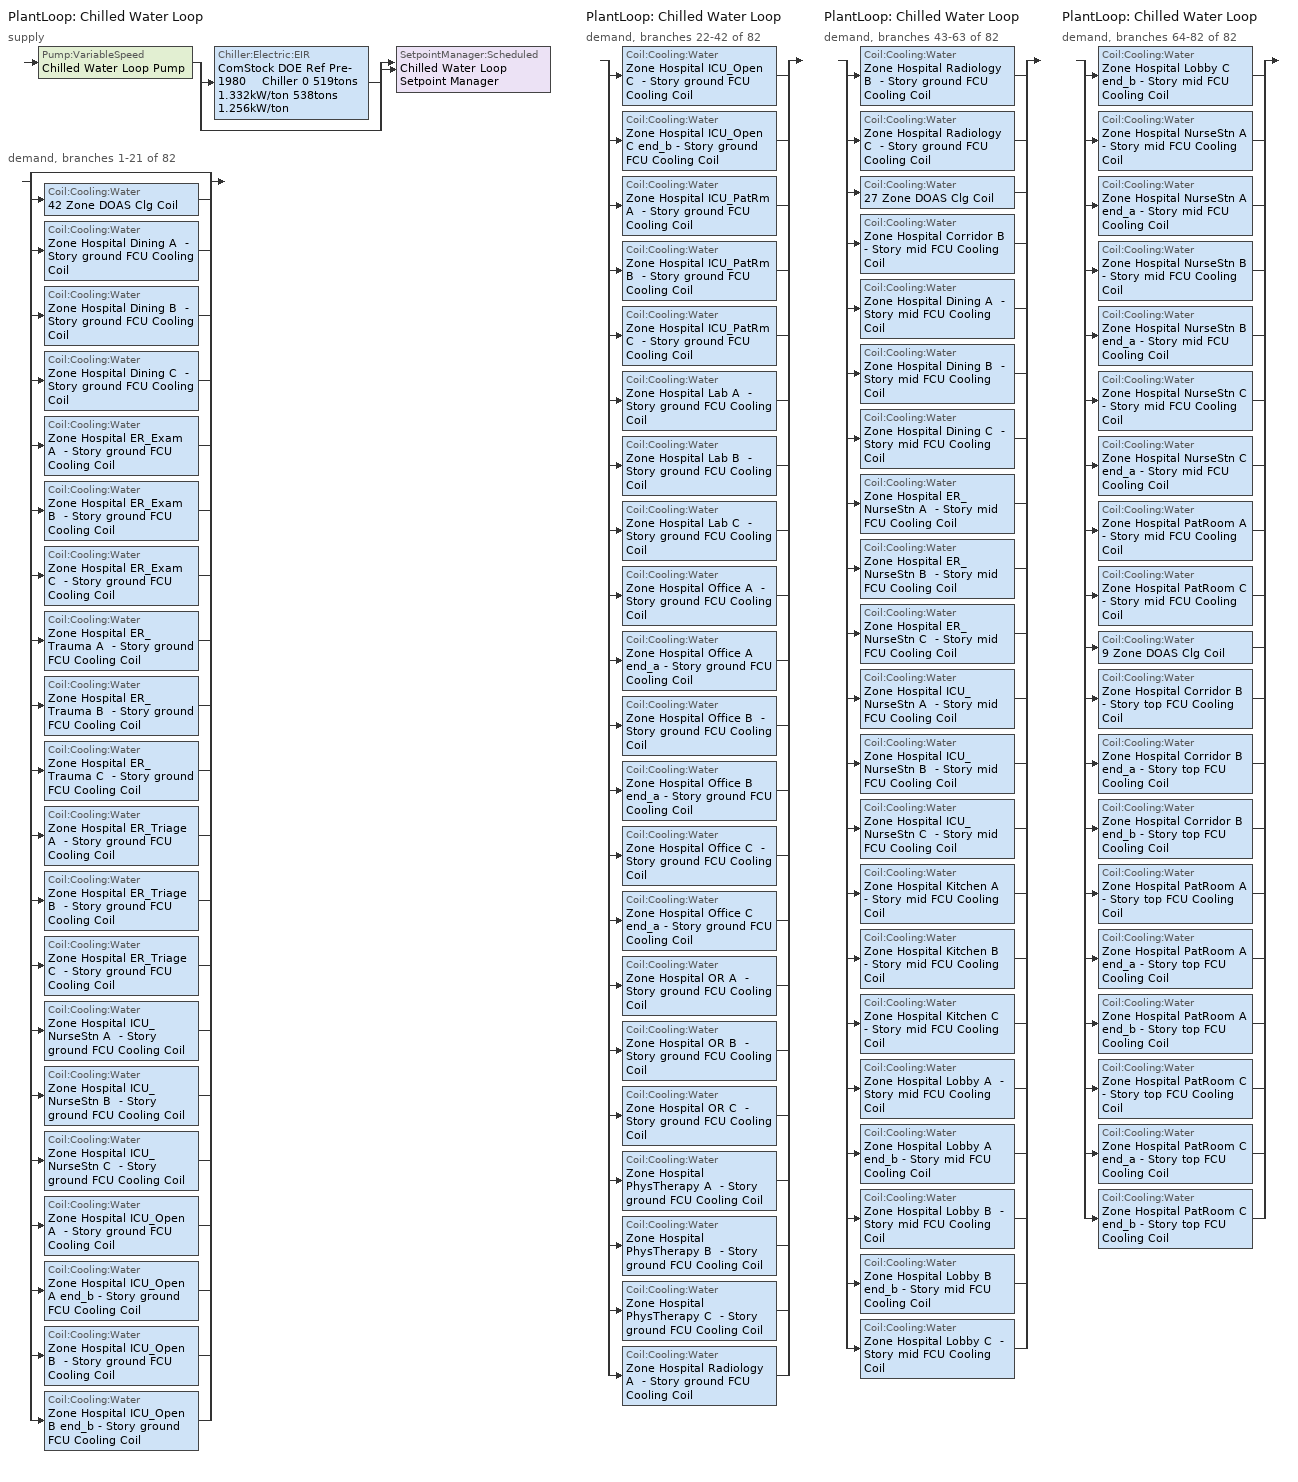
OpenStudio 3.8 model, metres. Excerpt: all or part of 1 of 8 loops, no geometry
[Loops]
PlantLoop 'Chilled Water Loop'
 supply: Pump:VariableSpeed 'Chilled Water Loop Pump' > split
  | Chiller:Electric:EIR 'ComStock DOE Ref Pre-1980    Chiller 0 519tons 1.332kW/ton 538tons 1.256kW/ton'
  | bypass
  join > SetpointManager:Scheduled 'Chilled Water Loop Setpoint Manager'
 demand, branches 1-21 of 82: split
  | bypass
  | Coil:Cooling:Water '42 Zone DOAS Clg Coil'
  | Coil:Cooling:Water 'Zone Hospital Dining A  - Story ground FCU Cooling Coil'
  | Coil:Cooling:Water 'Zone Hospital Dining B  - Story ground FCU Cooling Coil'
  | Coil:Cooling:Water 'Zone Hospital Dining C  - Story ground FCU Cooling Coil'
  | Coil:Cooling:Water 'Zone Hospital ER_Exam A  - Story ground FCU Cooling Coil'
  | Coil:Cooling:Water 'Zone Hospital ER_Exam B  - Story ground FCU Cooling Coil'
  | Coil:Cooling:Water 'Zone Hospital ER_Exam C  - Story ground FCU Cooling Coil'
  | Coil:Cooling:Water 'Zone Hospital ER_Trauma A  - Story ground FCU Cooling Coil'
  | Coil:Cooling:Water 'Zone Hospital ER_Trauma B  - Story ground FCU Cooling Coil'
  | Coil:Cooling:Water 'Zone Hospital ER_Trauma C  - Story ground FCU Cooling Coil'
  | Coil:Cooling:Water 'Zone Hospital ER_Triage A  - Story ground FCU Cooling Coil'
  | Coil:Cooling:Water 'Zone Hospital ER_Triage B  - Story ground FCU Cooling Coil'
  | Coil:Cooling:Water 'Zone Hospital ER_Triage C  - Story ground FCU Cooling Coil'
  | Coil:Cooling:Water 'Zone Hospital ICU_NurseStn A  - Story ground FCU Cooling Coil'
  | Coil:Cooling:Water 'Zone Hospital ICU_NurseStn B  - Story ground FCU Cooling Coil'
  | Coil:Cooling:Water 'Zone Hospital ICU_NurseStn C  - Story ground FCU Cooling Coil'
  | Coil:Cooling:Water 'Zone Hospital ICU_Open A  - Story ground FCU Cooling Coil'
  | Coil:Cooling:Water 'Zone Hospital ICU_Open A end_b - Story ground FCU Cooling Coil'
  | Coil:Cooling:Water 'Zone Hospital ICU_Open B  - Story ground FCU Cooling Coil'
  | Coil:Cooling:Water 'Zone Hospital ICU_Open B end_b - Story ground FCU Cooling Coil'
PlantLoop 'Chilled Water Loop'
 demand, branches 22-42 of 82: split
  | Coil:Cooling:Water 'Zone Hospital ICU_Open C  - Story ground FCU Cooling Coil'
  | Coil:Cooling:Water 'Zone Hospital ICU_Open C end_b - Story ground FCU Cooling Coil'
  | Coil:Cooling:Water 'Zone Hospital ICU_PatRm A  - Story ground FCU Cooling Coil'
  | Coil:Cooling:Water 'Zone Hospital ICU_PatRm B  - Story ground FCU Cooling Coil'
  | Coil:Cooling:Water 'Zone Hospital ICU_PatRm C  - Story ground FCU Cooling Coil'
  | Coil:Cooling:Water 'Zone Hospital Lab A  - Story ground FCU Cooling Coil'
  | Coil:Cooling:Water 'Zone Hospital Lab B  - Story ground FCU Cooling Coil'
  | Coil:Cooling:Water 'Zone Hospital Lab C  - Story ground FCU Cooling Coil'
  | Coil:Cooling:Water 'Zone Hospital Office A  - Story ground FCU Cooling Coil'
  | Coil:Cooling:Water 'Zone Hospital Office A end_a - Story ground FCU Cooling Coil'
  | Coil:Cooling:Water 'Zone Hospital Office B  - Story ground FCU Cooling Coil'
  | Coil:Cooling:Water 'Zone Hospital Office B end_a - Story ground FCU Cooling Coil'
  | Coil:Cooling:Water 'Zone Hospital Office C  - Story ground FCU Cooling Coil'
  | Coil:Cooling:Water 'Zone Hospital Office C end_a - Story ground FCU Cooling Coil'
  | Coil:Cooling:Water 'Zone Hospital OR A  - Story ground FCU Cooling Coil'
  | Coil:Cooling:Water 'Zone Hospital OR B  - Story ground FCU Cooling Coil'
  | Coil:Cooling:Water 'Zone Hospital OR C  - Story ground FCU Cooling Coil'
  | Coil:Cooling:Water 'Zone Hospital PhysTherapy A  - Story ground FCU Cooling Coil'
  | Coil:Cooling:Water 'Zone Hospital PhysTherapy B  - Story ground FCU Cooling Coil'
  | Coil:Cooling:Water 'Zone Hospital PhysTherapy C  - Story ground FCU Cooling Coil'
  | Coil:Cooling:Water 'Zone Hospital Radiology A  - Story ground FCU Cooling Coil'
PlantLoop 'Chilled Water Loop'
 demand, branches 43-63 of 82: split
  | Coil:Cooling:Water 'Zone Hospital Radiology B  - Story ground FCU Cooling Coil'
  | Coil:Cooling:Water 'Zone Hospital Radiology C  - Story ground FCU Cooling Coil'
  | Coil:Cooling:Water '27 Zone DOAS Clg Coil'
  | Coil:Cooling:Water 'Zone Hospital Corridor B  - Story mid FCU Cooling Coil'
  | Coil:Cooling:Water 'Zone Hospital Dining A  - Story mid FCU Cooling Coil'
  | Coil:Cooling:Water 'Zone Hospital Dining B  - Story mid FCU Cooling Coil'
  | Coil:Cooling:Water 'Zone Hospital Dining C  - Story mid FCU Cooling Coil'
  | Coil:Cooling:Water 'Zone Hospital ER_NurseStn A  - Story mid FCU Cooling Coil'
  | Coil:Cooling:Water 'Zone Hospital ER_NurseStn B  - Story mid FCU Cooling Coil'
  | Coil:Cooling:Water 'Zone Hospital ER_NurseStn C  - Story mid FCU Cooling Coil'
  | Coil:Cooling:Water 'Zone Hospital ICU_NurseStn A  - Story mid FCU Cooling Coil'
  | Coil:Cooling:Water 'Zone Hospital ICU_NurseStn B  - Story mid FCU Cooling Coil'
  | Coil:Cooling:Water 'Zone Hospital ICU_NurseStn C  - Story mid FCU Cooling Coil'
  | Coil:Cooling:Water 'Zone Hospital Kitchen A  - Story mid FCU Cooling Coil'
  | Coil:Cooling:Water 'Zone Hospital Kitchen B  - Story mid FCU Cooling Coil'
  | Coil:Cooling:Water 'Zone Hospital Kitchen C  - Story mid FCU Cooling Coil'
  | Coil:Cooling:Water 'Zone Hospital Lobby A  - Story mid FCU Cooling Coil'
  | Coil:Cooling:Water 'Zone Hospital Lobby A end_b - Story mid FCU Cooling Coil'
  | Coil:Cooling:Water 'Zone Hospital Lobby B  - Story mid FCU Cooling Coil'
  | Coil:Cooling:Water 'Zone Hospital Lobby B end_b - Story mid FCU Cooling Coil'
  | Coil:Cooling:Water 'Zone Hospital Lobby C  - Story mid FCU Cooling Coil'
PlantLoop 'Chilled Water Loop'
 demand, branches 64-82 of 82: split
  | Coil:Cooling:Water 'Zone Hospital Lobby C end_b - Story mid FCU Cooling Coil'
  | Coil:Cooling:Water 'Zone Hospital NurseStn A  - Story mid FCU Cooling Coil'
  | Coil:Cooling:Water 'Zone Hospital NurseStn A end_a - Story mid FCU Cooling Coil'
  | Coil:Cooling:Water 'Zone Hospital NurseStn B  - Story mid FCU Cooling Coil'
  | Coil:Cooling:Water 'Zone Hospital NurseStn B end_a - Story mid FCU Cooling Coil'
  | Coil:Cooling:Water 'Zone Hospital NurseStn C  - Story mid FCU Cooling Coil'
  | Coil:Cooling:Water 'Zone Hospital NurseStn C end_a - Story mid FCU Cooling Coil'
  | Coil:Cooling:Water 'Zone Hospital PatRoom A  - Story mid FCU Cooling Coil'
  | Coil:Cooling:Water 'Zone Hospital PatRoom C  - Story mid FCU Cooling Coil'
  | Coil:Cooling:Water '9 Zone DOAS Clg Coil'
  | Coil:Cooling:Water 'Zone Hospital Corridor B  - Story top FCU Cooling Coil'
  | Coil:Cooling:Water 'Zone Hospital Corridor B end_a - Story top FCU Cooling Coil'
  | Coil:Cooling:Water 'Zone Hospital Corridor B end_b - Story top FCU Cooling Coil'
  | Coil:Cooling:Water 'Zone Hospital PatRoom A  - Story top FCU Cooling Coil'
  | Coil:Cooling:Water 'Zone Hospital PatRoom A end_a - Story top FCU Cooling Coil'
  | Coil:Cooling:Water 'Zone Hospital PatRoom A end_b - Story top FCU Cooling Coil'
  | Coil:Cooling:Water 'Zone Hospital PatRoom C  - Story top FCU Cooling Coil'
  | Coil:Cooling:Water 'Zone Hospital PatRoom C end_a - Story top FCU Cooling Coil'
  | Coil:Cooling:Water 'Zone Hospital PatRoom C end_b - Story top FCU Cooling Coil'
[PlantLoop]
Chilled Water Loop: Glycol Concentration=0; Maximum Loop Temperature {C}=40; Minimum Loop Temperature {C}=1; Maximum Loop Flow Rate {m3/s}=0.0862511; Plant Loop Volume {m3}=10.3501; Load Distribution Scheme=Optimal
[Sizing:Plant]
Chilled Water Loop: Loop Type=Cooling; Design Loop Exit Temperature {C}=6.66667; Loop Design Temperature Difference {deltaC}=5.61111; Sizing Option=NonCoincident; Zone Timesteps in Averaging Window=1; Coincident Sizing Factor Mode=None
[SetpointManager:Scheduled]
Chilled Water Loop Setpoint Manager: Control Variable=Temperature; Schedule=Chilled Water Loop Temp - 44F; Setpoint Node or NodeList=Chilled Water Loop Supply Outlet Node
[Pump:VariableSpeed]
Chilled Water Loop Pump: Rated Flow Rate {m3/s}=0.0862511; Rated Pump Head {Pa}=179344; Rated Power Consumption {W}=21462.7; Motor Efficiency=0.924; Fraction of Motor Inefficiencies to Fluid Stream=0; Coefficient 1 of the Part Load Performance Curve=0; Coefficient 2 of the Part Load Performance Curve=0.5726; Coefficient 3 of the Part Load Performance Curve=-0.301; Coefficient 4 of the Part Load Performance Curve=0.7347; Pump Control Type=Intermittent; Skin Loss Radiative Fraction=0.5; Design Power Sizing Method=PowerPerFlowPerPressure; Design Electric Power per Unit Flow Rate {W/(m3/s)}=348701.1; Design Shaft Power per Unit Flow Rate per Unit Head {W-s/m3-Pa}=1.28205; Design Minimum Flow Rate Fraction=0
[Chiller:Electric:EIR]
ComStock DOE Ref Pre-1980    Chiller 0 519tons 1.332kW/ton 538tons 1.256kW/ton: Reference Capacity {W}=2.03144e+06; Reference COP {W/W}=2.8; Reference Leaving Chilled Water Temperature {C}=6.66667; Reference Entering Condenser Fluid Temperature {C}=35; Reference Chilled Water Flow Rate {m3/s}=0.0862511; Cooling Capacity Function of Temperature Curve=AirCooled_Chiller_2010_PathA_CAPFT; Electric Input to Cooling Output Ratio Function of Temperature Curve=AirCooled_Chiller_2010_PathA_EIRFT; Electric Input to Cooling Output Ratio Function of Part Load Ratio Curve=AirCooled_Chiller_AllCapacities_2004_2010_EIRFPLR; Minimum Part Load Ratio=0.15; Maximum Part Load Ratio=1; Optimum Part Load Ratio=1; Minimum Unloading Ratio=0.25; Condenser Type=AirCooled; Leaving Chilled Water Lower Temperature Limit {C}=2.22222; Chiller Flow Mode=ConstantFlow; Design Heat Recovery Water Flow Rate {m3/s}=Autosize; Sizing Factor=1; Basin Heater Capacity {W/K}=0; Basin Heater Setpoint Temperature {C}=10; Condenser Heat Recovery Relative Capacity Fraction=1
[Controller:WaterCoil] Action=Reverse; Minimum Actuated Flow {m3/s}=0
42 Zone DOAS Clg Coil Controller: Water Coil=42 Zone DOAS Clg Coil; Controller Convergence Tolerance {deltaC}=4.62461e-05; Maximum Actuated Flow {m3/s}=0.0102969
Zone Hospital Dining A  - Story ground FCU Cooling Coil Controller: Water Coil=Zone Hospital Dining A  - Story ground FCU Cooling Coil
Zone Hospital Dining B  - Story ground FCU Cooling Coil Controller: Water Coil=Zone Hospital Dining B  - Story ground FCU Cooling Coil
Zone Hospital Dining C  - Story ground FCU Cooling Coil Controller: Water Coil=Zone Hospital Dining C  - Story ground FCU Cooling Coil
Zone Hospital ER_Exam A  - Story ground FCU Cooling Coil Controller: Water Coil=Zone Hospital ER_Exam A  - Story ground FCU Cooling Coil
Zone Hospital ER_Exam B  - Story ground FCU Cooling Coil Controller: Water Coil=Zone Hospital ER_Exam B  - Story ground FCU Cooling Coil
Zone Hospital ER_Exam C  - Story ground FCU Cooling Coil Controller: Water Coil=Zone Hospital ER_Exam C  - Story ground FCU Cooling Coil
Zone Hospital ER_Trauma A  - Story ground FCU Cooling Coil Controller: Water Coil=Zone Hospital ER_Trauma A  - Story ground FCU Cooling Coil
Zone Hospital ER_Trauma B  - Story ground FCU Cooling Coil Controller: Water Coil=Zone Hospital ER_Trauma B  - Story ground FCU Cooling Coil
Zone Hospital ER_Trauma C  - Story ground FCU Cooling Coil Controller: Water Coil=Zone Hospital ER_Trauma C  - Story ground FCU Cooling Coil
Zone Hospital ER_Triage A  - Story ground FCU Cooling Coil Controller: Water Coil=Zone Hospital ER_Triage A  - Story ground FCU Cooling Coil
Zone Hospital ER_Triage B  - Story ground FCU Cooling Coil Controller: Water Coil=Zone Hospital ER_Triage B  - Story ground FCU Cooling Coil
Zone Hospital ER_Triage C  - Story ground FCU Cooling Coil Controller: Water Coil=Zone Hospital ER_Triage C  - Story ground FCU Cooling Coil
Zone Hospital ICU_NurseStn A  - Story ground FCU Cooling Coil Controller: Water Coil=Zone Hospital ICU_NurseStn A  - Story ground FCU Cooling Coil
Zone Hospital ICU_NurseStn B  - Story ground FCU Cooling Coil Controller: Water Coil=Zone Hospital ICU_NurseStn B  - Story ground FCU Cooling Coil
Zone Hospital ICU_NurseStn C  - Story ground FCU Cooling Coil Controller: Water Coil=Zone Hospital ICU_NurseStn C  - Story ground FCU Cooling Coil
Zone Hospital ICU_Open A  - Story ground FCU Cooling Coil Controller: Water Coil=Zone Hospital ICU_Open A  - Story ground FCU Cooling Coil
Zone Hospital ICU_Open A end_b - Story ground FCU Cooling Coil Controller: Water Coil=Zone Hospital ICU_Open A end_b - Story ground FCU Cooling Coil
Zone Hospital ICU_Open B  - Story ground FCU Cooling Coil Controller: Water Coil=Zone Hospital ICU_Open B  - Story ground FCU Cooling Coil
Zone Hospital ICU_Open B end_b - Story ground FCU Cooling Coil Controller: Water Coil=Zone Hospital ICU_Open B end_b - Story ground FCU Cooling Coil
Zone Hospital ICU_Open C  - Story ground FCU Cooling Coil Controller: Water Coil=Zone Hospital ICU_Open C  - Story ground FCU Cooling Coil
Zone Hospital ICU_Open C end_b - Story ground FCU Cooling Coil Controller: Water Coil=Zone Hospital ICU_Open C end_b - Story ground FCU Cooling Coil
Zone Hospital ICU_PatRm A  - Story ground FCU Cooling Coil Controller: Water Coil=Zone Hospital ICU_PatRm A  - Story ground FCU Cooling Coil
Zone Hospital ICU_PatRm B  - Story ground FCU Cooling Coil Controller: Water Coil=Zone Hospital ICU_PatRm B  - Story ground FCU Cooling Coil
Zone Hospital ICU_PatRm C  - Story ground FCU Cooling Coil Controller: Water Coil=Zone Hospital ICU_PatRm C  - Story ground FCU Cooling Coil
Zone Hospital Lab A  - Story ground FCU Cooling Coil Controller: Water Coil=Zone Hospital Lab A  - Story ground FCU Cooling Coil
Zone Hospital Lab B  - Story ground FCU Cooling Coil Controller: Water Coil=Zone Hospital Lab B  - Story ground FCU Cooling Coil
Zone Hospital Lab C  - Story ground FCU Cooling Coil Controller: Water Coil=Zone Hospital Lab C  - Story ground FCU Cooling Coil
Zone Hospital Office A  - Story ground FCU Cooling Coil Controller: Water Coil=Zone Hospital Office A  - Story ground FCU Cooling Coil
Zone Hospital Office A end_a - Story ground FCU Cooling Coil Controller: Water Coil=Zone Hospital Office A end_a - Story ground FCU Cooling Coil
Zone Hospital Office B  - Story ground FCU Cooling Coil Controller: Water Coil=Zone Hospital Office B  - Story ground FCU Cooling Coil
Zone Hospital Office B end_a - Story ground FCU Cooling Coil Controller: Water Coil=Zone Hospital Office B end_a - Story ground FCU Cooling Coil
Zone Hospital Office C  - Story ground FCU Cooling Coil Controller: Water Coil=Zone Hospital Office C  - Story ground FCU Cooling Coil
Zone Hospital Office C end_a - Story ground FCU Cooling Coil Controller: Water Coil=Zone Hospital Office C end_a - Story ground FCU Cooling Coil
Zone Hospital OR A  - Story ground FCU Cooling Coil Controller: Water Coil=Zone Hospital OR A  - Story ground FCU Cooling Coil
Zone Hospital OR B  - Story ground FCU Cooling Coil Controller: Water Coil=Zone Hospital OR B  - Story ground FCU Cooling Coil
Zone Hospital OR C  - Story ground FCU Cooling Coil Controller: Water Coil=Zone Hospital OR C  - Story ground FCU Cooling Coil
Zone Hospital PhysTherapy A  - Story ground FCU Cooling Coil Controller: Water Coil=Zone Hospital PhysTherapy A  - Story ground FCU Cooling Coil
Zone Hospital PhysTherapy B  - Story ground FCU Cooling Coil Controller: Water Coil=Zone Hospital PhysTherapy B  - Story ground FCU Cooling Coil
Zone Hospital PhysTherapy C  - Story ground FCU Cooling Coil Controller: Water Coil=Zone Hospital PhysTherapy C  - Story ground FCU Cooling Coil
Zone Hospital Radiology A  - Story ground FCU Cooling Coil Controller: Water Coil=Zone Hospital Radiology A  - Story ground FCU Cooling Coil
Zone Hospital Radiology B  - Story ground FCU Cooling Coil Controller: Water Coil=Zone Hospital Radiology B  - Story ground FCU Cooling Coil
Zone Hospital Radiology C  - Story ground FCU Cooling Coil Controller: Water Coil=Zone Hospital Radiology C  - Story ground FCU Cooling Coil
27 Zone DOAS Clg Coil Controller: Water Coil=27 Zone DOAS Clg Coil; Controller Convergence Tolerance {deltaC}=5.11851e-05; Maximum Actuated Flow {m3/s}=0.0093033
Zone Hospital Corridor B  - Story mid FCU Cooling Coil Controller: Water Coil=Zone Hospital Corridor B  - Story mid FCU Cooling Coil
Zone Hospital Dining A  - Story mid FCU Cooling Coil Controller: Water Coil=Zone Hospital Dining A  - Story mid FCU Cooling Coil
Zone Hospital Dining B  - Story mid FCU Cooling Coil Controller: Water Coil=Zone Hospital Dining B  - Story mid FCU Cooling Coil
Zone Hospital Dining C  - Story mid FCU Cooling Coil Controller: Water Coil=Zone Hospital Dining C  - Story mid FCU Cooling Coil
Zone Hospital ER_NurseStn A  - Story mid FCU Cooling Coil Controller: Water Coil=Zone Hospital ER_NurseStn A  - Story mid FCU Cooling Coil
Zone Hospital ER_NurseStn B  - Story mid FCU Cooling Coil Controller: Water Coil=Zone Hospital ER_NurseStn B  - Story mid FCU Cooling Coil
Zone Hospital ER_NurseStn C  - Story mid FCU Cooling Coil Controller: Water Coil=Zone Hospital ER_NurseStn C  - Story mid FCU Cooling Coil
Zone Hospital ICU_NurseStn A  - Story mid FCU Cooling Coil Controller: Water Coil=Zone Hospital ICU_NurseStn A  - Story mid FCU Cooling Coil
Zone Hospital ICU_NurseStn B  - Story mid FCU Cooling Coil Controller: Water Coil=Zone Hospital ICU_NurseStn B  - Story mid FCU Cooling Coil
Zone Hospital ICU_NurseStn C  - Story mid FCU Cooling Coil Controller: Water Coil=Zone Hospital ICU_NurseStn C  - Story mid FCU Cooling Coil
Zone Hospital Kitchen A  - Story mid FCU Cooling Coil Controller: Water Coil=Zone Hospital Kitchen A  - Story mid FCU Cooling Coil
Zone Hospital Kitchen B  - Story mid FCU Cooling Coil Controller: Water Coil=Zone Hospital Kitchen B  - Story mid FCU Cooling Coil
Zone Hospital Kitchen C  - Story mid FCU Cooling Coil Controller: Water Coil=Zone Hospital Kitchen C  - Story mid FCU Cooling Coil
Zone Hospital Lobby A  - Story mid FCU Cooling Coil Controller: Water Coil=Zone Hospital Lobby A  - Story mid FCU Cooling Coil
Zone Hospital Lobby A end_b - Story mid FCU Cooling Coil Controller: Water Coil=Zone Hospital Lobby A end_b - Story mid FCU Cooling Coil
Zone Hospital Lobby B  - Story mid FCU Cooling Coil Controller: Water Coil=Zone Hospital Lobby B  - Story mid FCU Cooling Coil
Zone Hospital Lobby B end_b - Story mid FCU Cooling Coil Controller: Water Coil=Zone Hospital Lobby B end_b - Story mid FCU Cooling Coil
Zone Hospital Lobby C  - Story mid FCU Cooling Coil Controller: Water Coil=Zone Hospital Lobby C  - Story mid FCU Cooling Coil
Zone Hospital Lobby C end_b - Story mid FCU Cooling Coil Controller: Water Coil=Zone Hospital Lobby C end_b - Story mid FCU Cooling Coil
Zone Hospital NurseStn A  - Story mid FCU Cooling Coil Controller: Water Coil=Zone Hospital NurseStn A  - Story mid FCU Cooling Coil
Zone Hospital NurseStn A end_a - Story mid FCU Cooling Coil Controller: Water Coil=Zone Hospital NurseStn A end_a - Story mid FCU Cooling Coil
Zone Hospital NurseStn B  - Story mid FCU Cooling Coil Controller: Water Coil=Zone Hospital NurseStn B  - Story mid FCU Cooling Coil
Zone Hospital NurseStn B end_a - Story mid FCU Cooling Coil Controller: Water Coil=Zone Hospital NurseStn B end_a - Story mid FCU Cooling Coil
Zone Hospital NurseStn C  - Story mid FCU Cooling Coil Controller: Water Coil=Zone Hospital NurseStn C  - Story mid FCU Cooling Coil
Zone Hospital NurseStn C end_a - Story mid FCU Cooling Coil Controller: Water Coil=Zone Hospital NurseStn C end_a - Story mid FCU Cooling Coil
Zone Hospital PatRoom A  - Story mid FCU Cooling Coil Controller: Water Coil=Zone Hospital PatRoom A  - Story mid FCU Cooling Coil
Zone Hospital PatRoom C  - Story mid FCU Cooling Coil Controller: Water Coil=Zone Hospital PatRoom C  - Story mid FCU Cooling Coil
9 Zone DOAS Clg Coil Controller: Water Coil=9 Zone DOAS Clg Coil; Controller Convergence Tolerance {deltaC}=9.44375e-05; Maximum Actuated Flow {m3/s}=0.00504239
Zone Hospital Corridor B  - Story top FCU Cooling Coil Controller: Water Coil=Zone Hospital Corridor B  - Story top FCU Cooling Coil
Zone Hospital Corridor B end_a - Story top FCU Cooling Coil Controller: Water Coil=Zone Hospital Corridor B end_a - Story top FCU Cooling Coil
Zone Hospital Corridor B end_b - Story top FCU Cooling Coil Controller: Water Coil=Zone Hospital Corridor B end_b - Story top FCU Cooling Coil
Zone Hospital PatRoom A  - Story top FCU Cooling Coil Controller: Water Coil=Zone Hospital PatRoom A  - Story top FCU Cooling Coil
Zone Hospital PatRoom A end_a - Story top FCU Cooling Coil Controller: Water Coil=Zone Hospital PatRoom A end_a - Story top FCU Cooling Coil
Zone Hospital PatRoom A end_b - Story top FCU Cooling Coil Controller: Water Coil=Zone Hospital PatRoom A end_b - Story top FCU Cooling Coil
Zone Hospital PatRoom C  - Story top FCU Cooling Coil Controller: Water Coil=Zone Hospital PatRoom C  - Story top FCU Cooling Coil
Zone Hospital PatRoom C end_a - Story top FCU Cooling Coil Controller: Water Coil=Zone Hospital PatRoom C end_a - Story top FCU Cooling Coil
Zone Hospital PatRoom C end_b - Story top FCU Cooling Coil Controller: Water Coil=Zone Hospital PatRoom C end_b - Story top FCU Cooling Coil
[Coil:Cooling:Water] Availability Schedule=Always On Discrete; Design Inlet Water Temperature {C}=6.66667; Design Outlet Air Humidity Ratio {kg-H2O/kg-air}=0.0085; Heat Exchanger Configuration=CrossFlow
Name | Design Water Flow Rate {m3/s} | Design Air Flow Rate {m3/s} | Design Inlet Air Temperature {C} | Design Outlet Air Temperature {C} | Design Inlet Air Humidity Ratio {kg-H2O/kg-air}
42 Zone DOAS Clg Coil | 0.0102969 | 7.94303 | 24.01625 | 14.0342 | 0.0145224
Zone Hospital Dining A  - Story ground FCU Cooling Coil | 9.90122e-05 | 0.147289 | 23.5845 | 12.7778 | 0.0093658
Zone Hospital Dining B  - Story ground FCU Cooling Coil | 0.000262726 | 0.302053 | 23.5799 | 12.7778 | 0.010896
Zone Hospital Dining C  - Story ground FCU Cooling Coil | 7.21347e-05 | 0.0955782 | 23.5821 | 12.7778 | 0.0100049
Zone Hospital ER_Exam A  - Story ground FCU Cooling Coil | 0.000202724 | 0.767453 | 16.9888 | 12.7778 | 0.00885615
Zone Hospital ER_Exam B  - Story ground FCU Cooling Coil | 0.00108568 | 4.00334 | 16.988 | 12.7778 | 0.00891123
Zone Hospital ER_Exam C  - Story ground FCU Cooling Coil | 0.000200424 | 0.760546 | 16.9888 | 12.7778 | 0.00885131
Zone Hospital ER_Trauma A  - Story ground FCU Cooling Coil | 8.3263e-05 | 0.33914 | 16.9927 | 12.7778 | 0.00870971
Zone Hospital ER_Trauma B  - Story ground FCU Cooling Coil | 0.000466514 | 1.88101 | 16.9916 | 12.7778 | 0.00872959
Zone Hospital ER_Trauma C  - Story ground FCU Cooling Coil | 8.15189e-05 | 0.331987 | 16.9924 | 12.7778 | 0.00871009
Zone Hospital ER_Triage A  - Story ground FCU Cooling Coil | 0.000117558 | 0.455647 | 16.9897 | 12.7778 | 0.00880799
Zone Hospital ER_Triage B  - Story ground FCU Cooling Coil | 0.000645729 | 2.45718 | 16.9889 | 12.7778 | 0.00884556
Zone Hospital ER_Triage C  - Story ground FCU Cooling Coil | 0.000116307 | 0.451692 | 16.9897 | 12.7778 | 0.00880405
Zone Hospital ICU_NurseStn A  - Story ground FCU Cooling Coil | 0.000250669 | 1.08037 | 16.9911 | 12.7778 | 0.00860546
Zone Hospital ICU_NurseStn B  - Story ground FCU Cooling Coil | 0.0012426 | 5.32575 | 16.9906 | 12.7778 | 0.00861578
Zone Hospital ICU_NurseStn C  - Story ground FCU Cooling Coil | 0.000246276 | 1.06207 | 16.9911 | 12.7778 | 0.00860442
Zone Hospital ICU_Open A  - Story ground FCU Cooling Coil | 0.000321622 | 1.22974 | 16.9892 | 12.7778 | 0.00883566
Zone Hospital ICU_Open A end_b - Story ground FCU Cooling Coil | 0.000279356 | 1.07184 | 16.9894 | 12.7778 | 0.00882856
Zone Hospital ICU_Open B  - Story ground FCU Cooling Coil | 0.00175387 | 6.56382 | 16.9883 | 12.7778 | 0.00888006
Zone Hospital ICU_Open B end_b - Story ground FCU Cooling Coil | 0.0015498 | 5.84109 | 16.9886 | 12.7778 | 0.00886537
Zone Hospital ICU_Open C  - Story ground FCU Cooling Coil | 0.000318815 | 1.22174 | 16.9892 | 12.7778 | 0.00883113
Zone Hospital ICU_Open C end_b - Story ground FCU Cooling Coil | 0.000277956 | 1.06925 | 16.9894 | 12.7778 | 0.00882329
Zone Hospital ICU_PatRm A  - Story ground FCU Cooling Coil | 0.000241951 | 0.928819 | 16.9892 | 12.7778 | 0.00882758
Zone Hospital ICU_PatRm B  - Story ground FCU Cooling Coil | 0.00129039 | 4.83216 | 16.9882 | 12.7778 | 0.00887885
Zone Hospital ICU_PatRm C  - Story ground FCU Cooling Coil | 0.000238543 | 0.917132 | 16.9891 | 12.7778 | 0.00882452
Zone Hospital Lab A  - Story ground FCU Cooling Coil | 0.000340077 | 0.414768 | 23.5721 | 12.7778 | 0.0105133
Zone Hospital Lab B  - Story ground FCU Cooling Coil | 0.00176962 | 1.77769 | 23.5669 | 12.7778 | 0.0118733
Zone Hospital Lab C  - Story ground FCU Cooling Coil | 0.000294414 | 0.327149 | 23.5696 | 12.7778 | 0.0111333
Zone Hospital Office A  - Story ground FCU Cooling Coil | 0.000126721 | 0.191058 | 23.5849 | 12.7778 | 0.00929622
Zone Hospital Office A end_a - Story ground FCU Cooling Coil | 0.000136187 | 0.212526 | 23.5853 | 12.7778 | 0.00912241
Zone Hospital Office B  - Story ground FCU Cooling Coil | 0.000348329 | 0.432513 | 23.5814 | 12.7778 | 0.0103969
Zone Hospital Office B end_a - Story ground FCU Cooling Coil | 0.000498544 | 0.72356 | 23.5841 | 12.7778 | 0.0094958
Zone Hospital Office C  - Story ground FCU Cooling Coil | 9.06219e-05 | 0.128945 | 23.5842 | 12.7778 | 0.00960238
Zone Hospital Office C end_a - Story ground FCU Cooling Coil | 0.000101585 | 0.151894 | 23.5847 | 12.7778 | 0.00933914
Zone Hospital OR A  - Story ground FCU Cooling Coil | 0.000337741 | 0.458117 | 23.5782 | 12.7778 | 0.00987121
Zone Hospital OR B  - Story ground FCU Cooling Coil | 0.00141388 | 1.57346 | 23.5733 | 12.7778 | 0.0111213
Zone Hospital OR C  - Story ground FCU Cooling Coil | 0.000277372 | 0.343524 | 23.5759 | 12.7778 | 0.0104151
Zone Hospital PhysTherapy A  - Story ground FCU Cooling Coil | 0.000216998 | 0.303155 | 23.5811 | 12.7778 | 0.00970422
Zone Hospital PhysTherapy B  - Story ground FCU Cooling Coil | 0.000804161 | 0.910553 | 23.5762 | 12.7778 | 0.0110008
Zone Hospital PhysTherapy C  - Story ground FCU Cooling Coil | 0.000179527 | 0.22297 | 23.5778 | 12.7778 | 0.0103968
Zone Hospital Radiology A  - Story ground FCU Cooling Coil | 0.000391352 | 0.569826 | 23.5789 | 12.7778 | 0.00948073
Zone Hospital Radiology B  - Story ground FCU Cooling Coil | 0.00187674 | 2.53909 | 23.5779 | 12.7778 | 0.00988605
Zone Hospital Radiology C  - Story ground FCU Cooling Coil | 0.00036527 | 0.500599 | 23.5777 | 12.7778 | 0.00981286
27 Zone DOAS Clg Coil | 0.0093033 | 5.0048 | 34.7 | 14.0343 | 0.0145417
Zone Hospital Corridor B  - Story mid FCU Cooling Coil | 0.000664936 | 0.920555 | 23.585 | 12.7778 | 0.00975312
Zone Hospital Dining A  - Story mid FCU Cooling Coil | 0.000223536 | 0.351838 | 23.5855 | 12.7778 | 0.00908003
Zone Hospital Dining B  - Story mid FCU Cooling Coil | 0.000633812 | 0.858947 | 23.5804 | 12.7778 | 0.00987542
Zone Hospital Dining C  - Story mid FCU Cooling Coil | 0.000191445 | 0.314025 | 23.5865 | 12.7778 | 0.00888089
Zone Hospital ER_NurseStn A  - Story mid FCU Cooling Coil | 0.000709407 | 2.96559 | 16.9903 | 12.7778 | 0.0086617
Zone Hospital ER_NurseStn B  - Story mid FCU Cooling Coil | 0.00344068 | 14.2271 | 16.9899 | 12.7778 | 0.00868229
Zone Hospital ER_NurseStn C  - Story mid FCU Cooling Coil | 0.000748643 | 3.18334 | 16.9907 | 12.7778 | 0.00863018
Zone Hospital ICU_NurseStn A  - Story mid FCU Cooling Coil | 0.000257627 | 1.12205 | 16.992 | 12.7778 | 0.00858633
Zone Hospital ICU_NurseStn B  - Story mid FCU Cooling Coil | 0.00135271 | 5.89177 | 16.9914 | 12.7778 | 0.00858649
Zone Hospital ICU_NurseStn C  - Story mid FCU Cooling Coil | 0.000269849 | 1.18546 | 16.9924 | 12.7778 | 0.00857084
Zone Hospital Kitchen A  - Story mid FCU Cooling Coil | 0.00266919 | 3.45605 | 23.5417 | 12.7778 | 0.0101573
Zone Hospital Kitchen B  - Story mid FCU Cooling Coil | 0.00338081 | 4.28832 | 23.5754 | 12.7778 | 0.0102679
Zone Hospital Kitchen C  - Story mid FCU Cooling Coil | 0.00269708 | 3.49661 | 23.5569 | 12.7778 | 0.0101436
Zone Hospital Lobby A  - Story mid FCU Cooling Coil | 0.000301531 | 0.464105 | 23.5858 | 12.7778 | 0.00919105
Zone Hospital Lobby A end_b - Story mid FCU Cooling Coil | 0.000264158 | 0.406984 | 23.5849 | 12.7778 | 0.00918642
Zone Hospital Lobby B  - Story mid FCU Cooling Coil | 0.000538759 | 0.595135 | 23.5805 | 12.7778 | 0.0111701
Zone Hospital Lobby B end_b - Story mid FCU Cooling Coil | 0.00111812 | 1.64551 | 23.5842 | 12.7778 | 0.00942215
Zone Hospital Lobby C  - Story mid FCU Cooling Coil | 0.000215324 | 0.306502 | 23.5844 | 12.7778 | 0.00960017
Zone Hospital Lobby C end_b - Story mid FCU Cooling Coil | 0.000243758 | 0.372132 | 23.5849 | 12.7778 | 0.00923261
Zone Hospital NurseStn A  - Story mid FCU Cooling Coil | 0.00147237 | 2.35001 | 23.5861 | 12.7778 | 0.00901174
Zone Hospital NurseStn A end_a - Story mid FCU Cooling Coil | 0.000347841 | 0.554913 | 23.5854 | 12.7778 | 0.00901433
Zone Hospital NurseStn B  - Story mid FCU Cooling Coil | 0.00475056 | 6.99759 | 23.5853 | 12.7778 | 0.00941697
Zone Hospital NurseStn B end_a - Story mid FCU Cooling Coil | 0.00139121 | 2.15274 | 23.5852 | 12.7778 | 0.00916456
Zone Hospital NurseStn C  - Story mid FCU Cooling Coil | 0.00127111 | 1.94381 | 23.5861 | 12.7778 | 0.00922359
Zone Hospital NurseStn C end_a - Story mid FCU Cooling Coil | 0.000266387 | 0.417397 | 23.5855 | 12.7778 | 0.00910226
Zone Hospital PatRoom A  - Story mid FCU Cooling Coil | 0.000693062 | 0.970935 | 23.5807 | 12.7778 | 0.00968897
Zone Hospital PatRoom C  - Story mid FCU Cooling Coil | 0.000618039 | 0.802345 | 23.5793 | 12.7778 | 0.0101265
9 Zone DOAS Clg Coil | 0.00504239 | 2.76147 | 34.7 | 14.6687 | 0.0145417
Zone Hospital Corridor B  - Story top FCU Cooling Coil | 0.00283371 | 4.12619 | 23.5861 | 12.7778 | 0.00947757
Zone Hospital Corridor B end_a - Story top FCU Cooling Coil | 0.000461781 | 0.745905 | 23.5875 | 12.7778 | 0.00895353
Zone Hospital Corridor B end_b - Story top FCU Cooling Coil | 0.00053878 | 0.871748 | 23.5873 | 12.7778 | 0.00894555
Zone Hospital PatRoom A  - Story top FCU Cooling Coil | 0.0028952 | 3.85355 | 23.5771 | 12.7778 | 0.00998048
Zone Hospital PatRoom A end_a - Story top FCU Cooling Coil | 0.000265144 | 0.37314 | 23.5786 | 12.7778 | 0.0096648
Zone Hospital PatRoom A end_b - Story top FCU Cooling Coil | 0.000251222 | 0.349209 | 23.5785 | 12.7778 | 0.00973315
Zone Hospital PatRoom C  - Story top FCU Cooling Coil | 0.00215759 | 2.77501 | 23.578 | 12.7778 | 0.0101828
Zone Hospital PatRoom C end_a - Story top FCU Cooling Coil | 0.000214756 | 0.297433 | 23.5794 | 12.7778 | 0.0097531
Zone Hospital PatRoom C end_b - Story top FCU Cooling Coil | 0.000243776 | 0.337212 | 23.5785 | 12.7778 | 0.00976031
[Schedule:Ruleset]
Chilled Water Loop Temp - 44F: Default Day Schedule=Chilled Water Loop Temp - 44F Default
[Schedule:Day]
Chilled Water Loop Temp - 44F Default: 24, 0, 6.66667
[Schedule:Constant]
Always On Discrete: Value=1
[Curve:Biquadratic] Minimum Value of x=5; Maximum Value of x=10; Minimum Value of y=12.7; Maximum Value of y=51.67
Name | Coefficient1 Constant | Coefficient2 x | Coefficient3 x**2 | Coefficient4 y | Coefficient5 y**2 | Coefficient6 x*y
AirCooled_Chiller_2010_PathA_CAPFT | 1.04338 | 0.0407073 | 0.0004506 | -0.0041514 | -8.86e-05 | -0.0003467
AirCooled_Chiller_2010_PathA_EIRFT | 0.596191 | -0.0099496 | 0.0007888 | 0.0004506 | 0.0004875 | -0.0007623
[Curve:Quadratic]
AirCooled_Chiller_AllCapacities_2004_2010_EIRFPLR: Coefficient1 Constant=0.141; Coefficient2 x=0.655; Coefficient3 x**2=0.203; Minimum Value of x=0; Maximum Value of x=1
